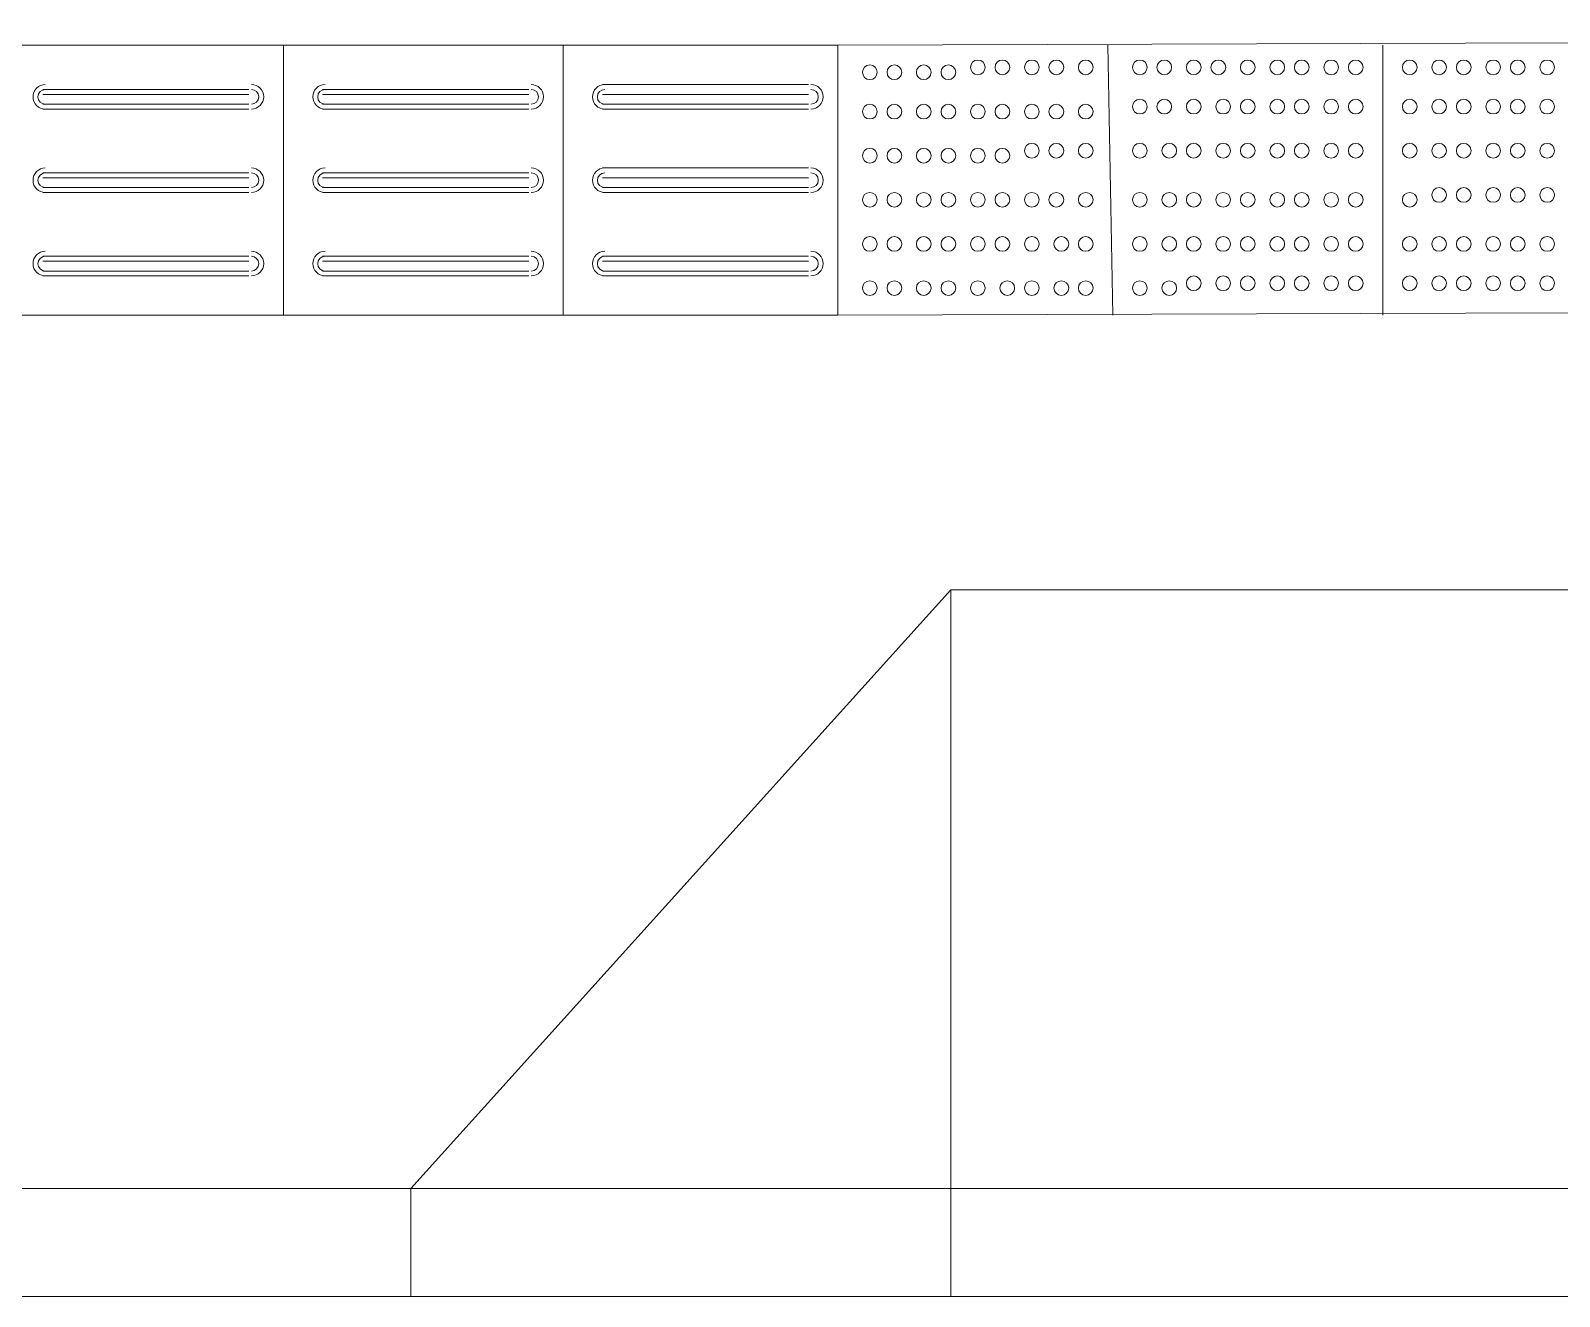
# Model space of a CAD drawing. Header units: millimetres. Extents: x 21 to 236, y 15 to 64.
# Drawn here: x 42.859 to 44.271, y 25.488 to 26.658 of the extents above; entities that cross this region are included whole.
import ezdxf

# ---------------------------------------------------------------- set-up
doc = ezdxf.new("R2010")
doc.units = ezdxf.units.MM
for name, color, linetype in [('PDF_Calçada', 210, 'Continuous'), ('PDF_Cota', 90, 'Continuous'), ('PDF_Sinalização', 1, 'Continuous')]:
    doc.layers.add(name, color=color, linetype=linetype)

msp = doc.modelspace()

# ---------------------------------------------------------------- linework, layer by layer
at = {"layer": 'PDF_Calçada', "lineweight": 0}
for points in [[(43.7089, 26.1411), (43.2103, 25.5882), (43.2103, 25.4885)], [(43.7089, 25.4885), (43.7089, 26.1411), (47.6611, 26.1411), (47.6611, 25.4885)]]:
    msp.add_lwpolyline(points, dxfattribs=at)
at = {"layer": 'PDF_Cota', "lineweight": 0}
for points in [[(48.6039, 25.5882), (38.6009, 25.5882)], [(48.6039, 25.4885), (38.6009, 25.4885)]]:
    msp.add_lwpolyline(points, dxfattribs=at)
at = {"layer": 'PDF_Sinalização', "lineweight": 9}
msp.add_lwpolyline([(47.856, 26.6578), (43.6046, 26.6442), (43.6046, 26.3949), (47.856, 26.4085)], close=True, dxfattribs=at)
at = {"layer": 'PDF_Sinalização', "color": 2, "lineweight": 0}
for points in [[(43.6046, 26.6442), (38.6009, 26.6442), (38.6009, 26.3949), (43.6046, 26.3949)], [(43.0925, 26.6442), (43.0925, 26.3949)], [(43.3508, 26.6442), (43.3508, 26.3949)], [(43.0607, 26.5898), (42.8704, 26.5898)], [(43.3191, 26.5898), (43.1287, 26.5898)], [(43.5774, 26.5898), (43.3871, 26.5898)], [(43.0607, 26.5128), (42.8704, 26.5128)], [(43.3191, 26.5128), (43.1287, 26.5128)], [(43.5774, 26.5128), (43.3871, 26.5128)], [(43.0607, 26.4357), (42.8704, 26.4357)], [(43.3191, 26.4357), (43.1287, 26.4357)], [(43.5774, 26.4357), (43.3871, 26.4357)]]:
    msp.add_lwpolyline(points, dxfattribs=at)
at = {"layer": 'PDF_Sinalização', "lineweight": 9}
for points in [[(43.8584, 26.3949), (43.8539, 26.6442)], [(44.1077, 26.3949), (44.1077, 26.6442)], [(43.6318, 26.617), (43.6318, 26.617)], [(43.6545, 26.617), (43.6545, 26.617)], [(43.6817, 26.617), (43.6817, 26.617)], [(43.7043, 26.617), (43.7043, 26.617)], [(43.7315, 26.6216), (43.7315, 26.6216)], [(43.7542, 26.6216), (43.7542, 26.6216)], [(43.7814, 26.6216), (43.7814, 26.6216)], [(43.8041, 26.6216), (43.8041, 26.6216)], [(43.8313, 26.6216), (43.8313, 26.6216)], [(43.8811, 26.6216), (43.8811, 26.6216)], [(43.9038, 26.6216), (43.9038, 26.6216)], [(43.931, 26.6216), (43.931, 26.6216)], [(43.9536, 26.6216), (43.9536, 26.6216)], [(43.9808, 26.6216), (43.9808, 26.6216)], [(44.008, 26.6216), (44.008, 26.6216)], [(44.0307, 26.6216), (44.0307, 26.6216)], [(44.0579, 26.6216), (44.0579, 26.6216)], [(44.0805, 26.6216), (44.0805, 26.6216)], [(44.1304, 26.6216), (44.1304, 26.6216)], [(44.1576, 26.6216), (44.1576, 26.6216)], [(44.1802, 26.6216), (44.1802, 26.6216)], [(44.2074, 26.6216), (44.2074, 26.6216)], [(44.2301, 26.6216), (44.2301, 26.6216)], [(44.2573, 26.6216), (44.2573, 26.6216)], [(43.8811, 26.5853), (43.8811, 26.5853)], [(43.9038, 26.5853), (43.9038, 26.5853)], [(43.931, 26.5853), (43.931, 26.5853)], [(43.9582, 26.5853), (43.9582, 26.5853)], [(43.9808, 26.5853), (43.9808, 26.5853)], [(44.008, 26.5853), (44.008, 26.5853)], [(44.0307, 26.5853), (44.0307, 26.5853)], [(44.0579, 26.5853), (44.0579, 26.5853)], [(44.0805, 26.5853), (44.0805, 26.5853)], [(44.1304, 26.5853), (44.1304, 26.5853)], [(44.1576, 26.5853), (44.1576, 26.5853)], [(44.1802, 26.5853), (44.1802, 26.5853)], [(44.2074, 26.5853), (44.2074, 26.5853)], [(44.2301, 26.5853), (44.2301, 26.5853)], [(44.2573, 26.5853), (44.2573, 26.5853)], [(43.6318, 26.5808), (43.6318, 26.5808)], [(43.6545, 26.5808), (43.6545, 26.5808)], [(43.6817, 26.5808), (43.6817, 26.5808)], [(43.7043, 26.5808), (43.7043, 26.5808)], [(43.7315, 26.5808), (43.7315, 26.5808)], [(43.7542, 26.5808), (43.7542, 26.5808)], [(43.7814, 26.5808), (43.7814, 26.5808)], [(43.8041, 26.5808), (43.8041, 26.5808)], [(43.8313, 26.5808), (43.8313, 26.5808)], [(43.7814, 26.5445), (43.7814, 26.5445)], [(43.8041, 26.5445), (43.8041, 26.5445)], [(43.8313, 26.5445), (43.8313, 26.5445)], [(43.8811, 26.5445), (43.8811, 26.5445)], [(43.9083, 26.5445), (43.9083, 26.5445)], [(43.931, 26.5445), (43.931, 26.5445)], [(43.9582, 26.5445), (43.9582, 26.5445)], [(43.9808, 26.5445), (43.9808, 26.5445)], [(44.008, 26.5445), (44.008, 26.5445)], [(44.0307, 26.5445), (44.0307, 26.5445)], [(44.0579, 26.5445), (44.0579, 26.5445)], [(44.0805, 26.5445), (44.0805, 26.5445)], [(44.1304, 26.5445), (44.1304, 26.5445)], [(44.1576, 26.5445), (44.1576, 26.5445)], [(44.1802, 26.5445), (44.1802, 26.5445)], [(44.2074, 26.5445), (44.2074, 26.5445)], [(44.2301, 26.5445), (44.2301, 26.5445)], [(44.2573, 26.5445), (44.2573, 26.5445)], [(43.6318, 26.54), (43.6318, 26.54)], [(43.6545, 26.54), (43.6545, 26.54)], [(43.6817, 26.54), (43.6817, 26.54)], [(43.7043, 26.54), (43.7043, 26.54)], [(43.7315, 26.54), (43.7315, 26.54)], [(43.7542, 26.54), (43.7542, 26.54)], [(44.1576, 26.5037), (44.1576, 26.5037)], [(44.1802, 26.5037), (44.1802, 26.5037)], [(44.2074, 26.5037), (44.2074, 26.5037)], [(44.2301, 26.5037), (44.2301, 26.5037)], [(44.2573, 26.5037), (44.2573, 26.5037)], [(43.6318, 26.4992), (43.6318, 26.4992)], [(43.6545, 26.4992), (43.6545, 26.4992)], [(43.6817, 26.4992), (43.6817, 26.4992)], [(43.7043, 26.4992), (43.7043, 26.4992)], [(43.7315, 26.4992), (43.7315, 26.4992)], [(43.7542, 26.4992), (43.7542, 26.4992)], [(43.7814, 26.4992), (43.7814, 26.4992)], [(43.8041, 26.4992), (43.8041, 26.4992)], [(43.8313, 26.4992), (43.8313, 26.4992)], [(43.8811, 26.4992), (43.8811, 26.4992)], [(43.9083, 26.4992), (43.9083, 26.4992)], [(43.931, 26.4992), (43.931, 26.4992)], [(43.9582, 26.4992), (43.9582, 26.4992)], [(43.9808, 26.4992), (43.9808, 26.4992)], [(44.008, 26.4992), (44.008, 26.4992)], [(44.0307, 26.4992), (44.0307, 26.4992)], [(44.0579, 26.4992), (44.0579, 26.4992)], [(44.0805, 26.4992), (44.0805, 26.4992)], [(44.1304, 26.4992), (44.1304, 26.4992)], [(43.6318, 26.4584), (43.6318, 26.4584)], [(43.6545, 26.4584), (43.6545, 26.4584)], [(43.6817, 26.4584), (43.6817, 26.4584)], [(43.7043, 26.4584), (43.7043, 26.4584)], [(43.7315, 26.4584), (43.7315, 26.4584)], [(43.7542, 26.4584), (43.7542, 26.4584)], [(43.7814, 26.4584), (43.7814, 26.4584)], [(43.8086, 26.4584), (43.8086, 26.4584)], [(43.8313, 26.4584), (43.8313, 26.4584)], [(43.8811, 26.4584), (43.8811, 26.4584)], [(43.9083, 26.4584), (43.9083, 26.4584)], [(43.931, 26.4584), (43.931, 26.4584)], [(43.9582, 26.4584), (43.9582, 26.4584)], [(43.9808, 26.4584), (43.9808, 26.4584)], [(44.008, 26.4584), (44.008, 26.4584)], [(44.0307, 26.4584), (44.0307, 26.4584)], [(44.0579, 26.4584), (44.0579, 26.4584)], [(44.0805, 26.4584), (44.0805, 26.4584)], [(44.1304, 26.4584), (44.1304, 26.4584)], [(44.1576, 26.4584), (44.1576, 26.4584)], [(44.1802, 26.4584), (44.1802, 26.4584)], [(44.2074, 26.4584), (44.2074, 26.4584)], [(44.2301, 26.4584), (44.2301, 26.4584)], [(44.2573, 26.4584), (44.2573, 26.4584)], [(43.6318, 26.4176), (43.6318, 26.4176)], [(43.6545, 26.4176), (43.6545, 26.4176)], [(43.6817, 26.4176), (43.6817, 26.4176)], [(43.7043, 26.4176), (43.7043, 26.4176)], [(43.7315, 26.4176), (43.7315, 26.4176)], [(43.7587, 26.4176), (43.7587, 26.4176)], [(43.7814, 26.4176), (43.7814, 26.4176)], [(43.8086, 26.4176), (43.8086, 26.4176)], [(43.8313, 26.4176), (43.8313, 26.4176)], [(43.8811, 26.4176), (43.8811, 26.4176)], [(43.9083, 26.4176), (43.9083, 26.4176)], [(43.931, 26.4221), (43.931, 26.4221)], [(43.9582, 26.4221), (43.9582, 26.4221)], [(43.9808, 26.4221), (43.9808, 26.4221)], [(44.008, 26.4221), (44.008, 26.4221)], [(44.0307, 26.4221), (44.0307, 26.4221)], [(44.0579, 26.4221), (44.0579, 26.4221)], [(44.0805, 26.4221), (44.0805, 26.4221)], [(44.1304, 26.4221), (44.1304, 26.4221)], [(44.1576, 26.4221), (44.1576, 26.4221)], [(44.1802, 26.4221), (44.1802, 26.4221)], [(44.2074, 26.4221), (44.2074, 26.4221)], [(44.2301, 26.4221), (44.2301, 26.4221)], [(44.2573, 26.4221), (44.2573, 26.4221)]]:
    msp.add_lwpolyline(points, dxfattribs=at)
at = {"layer": 'PDF_Sinalização', "color": 2, "lineweight": 0}
for points in [[(42.8726, 26.608, 0.999999), (42.8727, 26.5853, -0.999999)], [(43.063, 26.5853, 0.999999), (43.063, 26.608, -0.999999)], [(43.063, 26.5898, 0.999999), (43.063, 26.6034, -0.999999)], [(43.131, 26.608, 0.999999), (43.131, 26.5853, -0.999999)], [(43.3214, 26.5853, 0.999999), (43.3213, 26.608, -0.999999)], [(43.3214, 26.5898, 0.999999), (43.3213, 26.6034, -0.999999)], [(43.3893, 26.608, 0.999999), (43.3894, 26.5853, -0.999999)], [(43.5797, 26.5853, 0.999999), (43.5797, 26.608, -0.999999)], [(43.5797, 26.5898, 0.999999), (43.5797, 26.6034, -0.999999)], [(42.8726, 26.5309, 0.999999), (42.8727, 26.5082, -0.999999)], [(43.063, 26.5082, 0.999999), (43.063, 26.5309, -0.999999)], [(43.131, 26.5309, 0.999999), (43.131, 26.5082, -0.999999)], [(43.3214, 26.5082, 0.999999), (43.3213, 26.5309, -0.999999)], [(43.3893, 26.5309, 0.999999), (43.3894, 26.5082, -0.999999)], [(43.5797, 26.5082, 0.999999), (43.5797, 26.5309, -0.999999)], [(43.063, 26.5128, 0.999999), (43.063, 26.5264, -0.999999)], [(43.3214, 26.5128, 0.999999), (43.3213, 26.5264, -0.999999)], [(43.5797, 26.5128, 0.999999), (43.5797, 26.5264, -0.999999)], [(42.8726, 26.4539, 0.999999), (42.8727, 26.4312, -0.999999)], [(43.063, 26.4312, 0.999999), (43.063, 26.4539, -0.999999)], [(43.063, 26.4357, 0.999999), (43.063, 26.4493, -0.999999)], [(43.131, 26.4539, 0.999999), (43.131, 26.4312, -0.999999)], [(43.3214, 26.4312, 0.999999), (43.3213, 26.4539, -0.999999)], [(43.3214, 26.4357, 0.999999), (43.3213, 26.4493, -0.999999)], [(43.3893, 26.4539, 0.999999), (43.3894, 26.4312, -0.999999)], [(43.5797, 26.4312, 0.999999), (43.5797, 26.4539, -0.999999)], [(43.5797, 26.4357, 0.999999), (43.5797, 26.4493, -0.999999)]]:
    msp.add_lwpolyline(points, format="xyb", close=True, dxfattribs=at)
for points in [[(42.8704, 26.6034), (43.0607, 26.6034)], [(43.1287, 26.6034), (43.3191, 26.6034)], [(43.3871, 26.608), (43.5774, 26.608)], [(43.0607, 26.5989), (42.8704, 26.5989)], [(43.0607, 26.5853), (42.8704, 26.5853)], [(43.3191, 26.5989), (43.1287, 26.5989)], [(43.3191, 26.5853), (43.1287, 26.5853)], [(43.5774, 26.5989), (43.3871, 26.5989)], [(43.5774, 26.5853), (43.3871, 26.5853)], [(43.3871, 26.5309), (43.5774, 26.5309)], [(42.8704, 26.5264), (43.0607, 26.5264)], [(43.0607, 26.5218), (42.8704, 26.5218)], [(43.1287, 26.5264), (43.3191, 26.5264)], [(43.3191, 26.5218), (43.1287, 26.5218)], [(43.5774, 26.5218), (43.3871, 26.5218)], [(43.0607, 26.5082), (42.8704, 26.5082)], [(43.3191, 26.5082), (43.1287, 26.5082)], [(43.5774, 26.5082), (43.3871, 26.5082)], [(42.8704, 26.4493), (43.0607, 26.4493)], [(43.0607, 26.4448), (42.8704, 26.4448)], [(43.1287, 26.4493), (43.3191, 26.4493)], [(43.3191, 26.4448), (43.1287, 26.4448)], [(43.3871, 26.4493), (43.5774, 26.4493)], [(43.5774, 26.4448), (43.3871, 26.4448)], [(43.0607, 26.4312), (42.8704, 26.4312)], [(43.3191, 26.4312), (43.1287, 26.4312)], [(43.5774, 26.4312), (43.3871, 26.4312)]]:
    msp.add_lwpolyline(points, close=True, dxfattribs=at)
at = {"layer": 'PDF_Sinalização', "lineweight": 9}
for centre in [(43.7338, 26.6238), (43.7565, 26.6238), (43.7837, 26.6238), (43.8063, 26.6238), (43.8335, 26.6238), (43.8834, 26.6238), (43.906, 26.6238), (43.9332, 26.6238), (43.9559, 26.6238), (43.9831, 26.6238), (44.0103, 26.6238), (44.0329, 26.6238), (44.0601, 26.6238), (44.0828, 26.6238), (44.1327, 26.6238), (44.1598, 26.6238), (44.1825, 26.6238), (44.2097, 26.6238), (44.2324, 26.6238), (44.2596, 26.6238), (43.6341, 26.6193), (43.6568, 26.6193), (43.6839, 26.6193), (43.7066, 26.6193), (43.6341, 26.583), (43.6568, 26.583), (43.6839, 26.583), (43.7066, 26.583), (43.7338, 26.583), (43.7565, 26.583), (43.7837, 26.583), (43.8063, 26.583), (43.8335, 26.583), (43.8834, 26.5876), (43.906, 26.5876), (43.9332, 26.5876), (43.9604, 26.5876), (43.9831, 26.5876), (44.0103, 26.5876), (44.0329, 26.5876), (44.0601, 26.5876), (44.0828, 26.5876), (44.1327, 26.5876), (44.1598, 26.5876), (44.1825, 26.5876), (44.2097, 26.5876), (44.2324, 26.5876), (44.2596, 26.5876), (43.6341, 26.5422), (43.6568, 26.5422), (43.6839, 26.5422), (43.7066, 26.5422), (43.7338, 26.5422), (43.7565, 26.5422), (43.7837, 26.5468), (43.8063, 26.5468), (43.8335, 26.5468), (43.8834, 26.5468), (43.9106, 26.5468), (43.9332, 26.5468), (43.9604, 26.5468), (43.9831, 26.5468), (44.0103, 26.5468), (44.0329, 26.5468), (44.0601, 26.5468), (44.0828, 26.5468), (44.1327, 26.5468), (44.1598, 26.5468), (44.1825, 26.5468), (44.2097, 26.5468), (44.2324, 26.5468), (44.2596, 26.5468), (43.6341, 26.5015), (43.6568, 26.5015), (43.6839, 26.5015), (43.7066, 26.5015), (43.7338, 26.5015), (43.7565, 26.5015), (43.7837, 26.5015), (43.8063, 26.5015), (43.8335, 26.5015), (43.8834, 26.5015), (43.9106, 26.5015), (43.9332, 26.5015), (43.9604, 26.5015), (43.9831, 26.5015), (44.0103, 26.5015), (44.0329, 26.5015), (44.0601, 26.5015), (44.0828, 26.5015), (44.1327, 26.5015), (44.1598, 26.506), (44.1825, 26.506), (44.2097, 26.506), (44.2324, 26.506), (44.2596, 26.506), (43.6341, 26.4607), (43.6568, 26.4607), (43.6839, 26.4607), (43.7066, 26.4607), (43.7338, 26.4607), (43.7565, 26.4607), (43.7837, 26.4607), (43.8109, 26.4607), (43.8335, 26.4607), (43.8834, 26.4607), (43.9106, 26.4607), (43.9332, 26.4607), (43.9604, 26.4607), (43.9831, 26.4607), (44.0103, 26.4607), (44.0329, 26.4607), (44.0601, 26.4607), (44.0828, 26.4607), (44.1327, 26.4607), (44.1598, 26.4607), (44.1825, 26.4607), (44.2097, 26.4607), (44.2324, 26.4607), (44.2596, 26.4607), (43.9332, 26.4244), (43.9604, 26.4244), (43.9831, 26.4244), (44.0103, 26.4244), (44.0329, 26.4244), (44.0601, 26.4244), (44.0828, 26.4244), (44.1327, 26.4244), (44.1598, 26.4244), (44.1825, 26.4244), (44.2097, 26.4244), (44.2324, 26.4244), (44.2596, 26.4244), (43.6341, 26.4199), (43.6568, 26.4199), (43.6839, 26.4199), (43.7066, 26.4199), (43.7338, 26.4199), (43.761, 26.4199), (43.7837, 26.4199), (43.8109, 26.4199), (43.8335, 26.4199), (43.8834, 26.4199), (43.9106, 26.4199)]:
    msp.add_circle(centre, 0.0068, dxfattribs=at)
at = {"layer": 'PDF_Sinalização', "color": 2, "lineweight": 0}
for centre in [(42.8726, 26.5966), (43.131, 26.5966), (43.3893, 26.5966), (42.8726, 26.5196), (43.131, 26.5196), (43.3893, 26.5196), (42.8726, 26.4425), (43.131, 26.4425), (43.3893, 26.4425)]:
    msp.add_arc(centre, 0.0068, 90.1869, 270.1867, dxfattribs=at)

doc.saveas('drawing.dxf')
